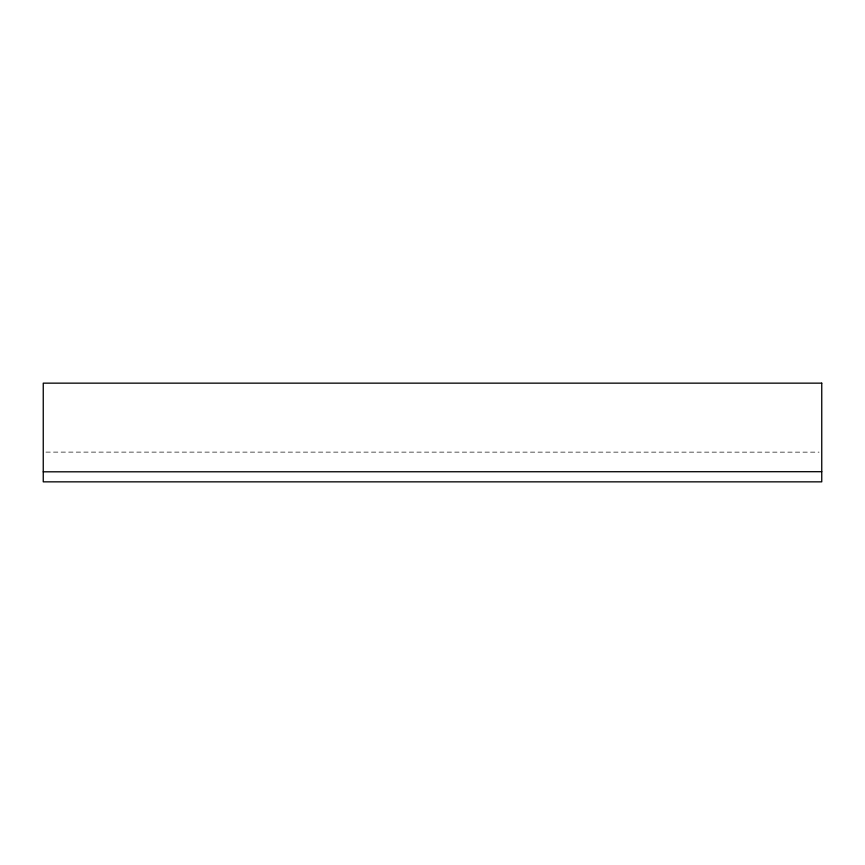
<?xml version="1.0" encoding="UTF-8"?>
<svg xmlns="http://www.w3.org/2000/svg" width="865" height="865" viewBox="0 0 865 865"><rect width="100%" height="100%" fill="white"/><g stroke="black" fill="none" stroke-linecap="round" stroke-linejoin="round"><path stroke-width="0.65" stroke-dasharray="4.33 3.24" d="M45.953 452.114L819.047 452.146"/><path stroke-width="1.3" d="M43.25 471.814L821.75 471.695M821.75 383.152L43.25 383.152L43.25 481.848L821.75 481.848L821.75 383.152"/></g></svg>
